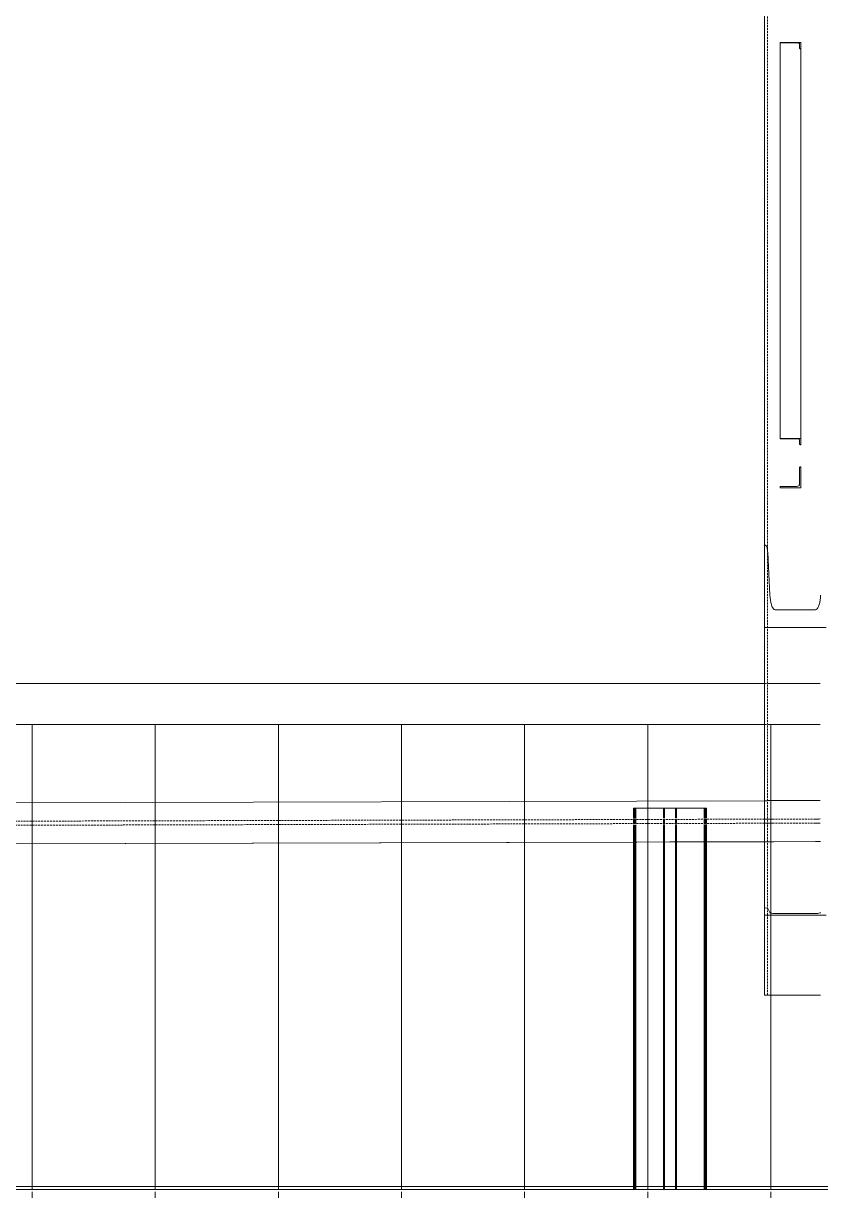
# Model space of a CAD drawing. Header units: centimetres. Extents: x -13617 to -9515, y -261 to 6553.
# Drawn here: x -13085.5 to -12891.3, y 4676.5 to 4960.9 of the extents above; entities that cross this region are included whole.
import ezdxf

# ---------------------------------------------------------------- set-up
doc = ezdxf.new("R2010")
doc.units = ezdxf.units.CM
for name, pattern in [('_Overhead', [0.47625, 0.3175, -0.15875]), ('_Overhead_2_', [0.47625, 0.3175, -0.15875]), ('Hidden', [0.714375, 0.47625, -0.238125])]:
    doc.linetypes.add(name, pattern=pattern)
for name, color, linetype, lineweight in [('A-CLNG-PATT', 7, 'Continuous', 9), ('A-FLOR', 7, 'Continuous', 9), ('A-WALL', 7, 'Continuous', 9), ('S-BEAM', 7, 'Continuous', 9)]:
    doc.layers.add(name, color=color, linetype=linetype, lineweight=lineweight)

# ---------------------------------------------------------------- blocks, each defined once
blk = doc.blocks.new('Costanera Perfil Z - Parametrizado - Costanera Perfil Z - Parametrizado-1749004-Planta patio maniobras')
at = {"layer": 'S-BEAM', "color": 254, "true_color": 0xcccccc}
for p, q in [((-8.9, 1312.83), (-1.35, 1312.83)), ((-8.63, 1312.83), (-8.9, 1312.83)), ((-8.9, 1311.81), (-8.9, 1312.83)), ((-8.9, 1310.33), (-8.9, 1311.7)), ((-8.63, 1312.83), (-8.63, 1311.81)), ((-8.63, 1311.7), (-8.63, 1310.33)), ((-1.6, 1312.83), (-8.57, 1312.83)), ((-8.57, 1312.83), (-8.34, 1312.83)), ((-8.34, 1312.83), (-8.57, 1312.83)), ((-8.57, 1312.83), (-8.57, 1311.81)), ((-8.57, 1311.7), (-8.57, 1310.33)), ((-8.34, 1312.83), (-8.34, 1310.33)), ((-0.35, 1312.83), (-1.6, 1312.83)), ((-1.6, 1312.83), (-1.6, 1310.35)), ((-1.35, 1312.83), (-0.05, 1312.83)), ((-1.35, 1312.83), (-1.35, 1310.35)), ((1.35, 1312.83), (-0.35, 1312.83)), ((-0.05, 1312.83), (1.6, 1312.83)), ((8.34, 1312.83), (1.35, 1312.83)), ((1.35, 1312.83), (1.35, 1310.35)), ((1.6, 1312.83), (8.34, 1312.83)), ((1.6, 1312.83), (1.6, 1310.35)), ((8.34, 1312.83), (8.57, 1312.83)), ((8.57, 1312.83), (8.34, 1312.83)), ((8.34, 1312.83), (8.63, 1312.83)), ((8.46, 1312.83), (8.34, 1312.83)), ((8.34, 1312.83), (8.34, 1310.37)), ((8.57, 1312.83), (8.57, 1310.37)), ((8.63, 1312.83), (8.9, 1312.83)), ((8.9, 1312.83), (8.63, 1312.83)), ((8.63, 1312.83), (8.63, 1310.37)), ((8.9, 1312.83), (8.9, 1310.37)), ((-8.9, 1309.06), (-8.9, 1310.06)), ((-8.9, 1304.56), (-8.9, 1308.79)), ((-8.63, 1310.06), (-8.63, 1309.06)), ((-8.63, 1308.8), (-8.63, 1304.56)), ((-8.57, 1310.06), (-8.57, 1309.06)), ((-8.57, 1308.8), (-8.57, 1304.56)), ((-8.34, 1310.06), (-8.34, 1309.06)), ((-8.34, 1308.8), (-8.34, 1304.56)), ((-1.6, 1310.08), (-1.6, 1309.08)), ((-1.6, 1308.81), (-1.6, 1304.58)), ((-1.35, 1310.08), (-1.35, 1309.08)), ((-1.35, 1308.82), (-1.35, 1304.58)), ((1.35, 1310.09), (1.35, 1309.09)), ((1.35, 1308.82), (1.35, 1304.59)), ((1.6, 1310.09), (1.6, 1309.09)), ((1.6, 1308.82), (1.6, 1304.59)), ((8.34, 1310.11), (8.34, 1309.11)), ((8.34, 1308.84), (8.34, 1304.61)), ((8.57, 1310.11), (8.57, 1309.11)), ((8.57, 1308.84), (8.57, 1304.61)), ((8.63, 1310.11), (8.63, 1309.11)), ((8.63, 1308.84), (8.63, 1304.61)), ((8.9, 1310.11), (8.9, 1309.11)), ((8.9, 1308.84), (8.9, 1304.61)), ((-8.9, 1220.7), (-8.9, 1304.56)), ((-8.63, 1304.56), (-8.63, 1220.7)), ((-8.57, 1304.56), (-8.57, 1220.7)), ((-8.34, 1304.56), (-8.34, 1220.7)), ((-1.6, 1304.58), (-1.6, 1220.7)), ((-1.35, 1304.58), (-1.35, 1220.7)), ((1.35, 1304.59), (1.35, 1220.7)), ((1.6, 1304.59), (1.6, 1220.7)), ((8.34, 1304.61), (8.34, 1220.7)), ((8.57, 1304.61), (8.57, 1220.7)), ((8.63, 1304.61), (8.63, 1220.7)), ((8.9, 1304.61), (8.9, 1220.7)), ((-8.9, 1219.9), (-8.9, 1220.7)), ((-8.63, 1220.7), (-8.63, 1219.9)), ((-8.57, 1220.7), (-8.57, 1219.9)), ((-8.34, 1220.7), (-8.34, 1219.9)), ((-1.6, 1220.7), (-1.6, 1219.9)), ((-1.35, 1220.7), (-1.35, 1219.9)), ((1.35, 1220.7), (1.35, 1219.9)), ((1.6, 1220.7), (1.6, 1219.9)), ((8.34, 1220.7), (8.34, 1219.9)), ((8.57, 1220.7), (8.57, 1219.9)), ((8.63, 1220.7), (8.63, 1219.9)), ((8.9, 1220.7), (8.9, 1219.9))]:
    blk.add_line(p, q, dxfattribs=at)
blk = doc.blocks.new('M_W Shapes - 150 x 250-V101-Planta patio maniobras')
at = {"layer": 'S-BEAM', "color": 254, "true_color": 0xcccccc}
for p, q in [((-7.1, 5), (-338.45, 5)), ((-338.45, 5), (-7.1, 5)), ((-338.45, 5), (-7.1, 5)), ((-338.45, 5), (-7.1, 5)), ((-6.93, 5), (-7.1, 5)), ((-7.1, 5), (-6.93, 5)), ((-7.1, 5), (-6.93, 5)), ((-7.1, 5), (-6.93, 5)), ((-6.78, 5), (-6.92, 5)), ((-6.92, 5), (-6.78, 5)), ((-6.92, 5), (-6.78, 5)), ((-6.92, 5), (-6.78, 5)), ((-6.64, 5), (-6.77, 5)), ((-6.77, 5), (-6.64, 5)), ((-6.77, 5), (-6.64, 5)), ((-6.77, 5), (-6.64, 5)), ((-6.51, 5), (-6.63, 5)), ((-6.63, 5), (-6.51, 5)), ((-6.63, 5), (-6.51, 5)), ((-6.63, 5), (-6.51, 5)), ((-5.78, 5), (-6.3, 5)), ((-6.3, 5), (-5.78, 5)), ((-6.3, 5), (-5.78, 5)), ((-6.3, 5), (-5.78, 5)), ((-5.55, 5), (-5.69, 5)), ((-5.69, 5), (-5.55, 5)), ((-5.69, 5), (-5.55, 5)), ((-5.69, 5), (-5.55, 5)), ((-5.35, 5), (-5.54, 5)), ((-5.54, 5), (-5.35, 5)), ((-5.54, 5), (-5.35, 5)), ((-5.54, 5), (-5.35, 5)), ((-5.1, 5), (-5.33, 5)), ((-5.33, 5), (-5.1, 5)), ((-5.33, 5), (-5.1, 5)), ((-5.33, 5), (-5.1, 5)), ((-4.82, 5), (-5.08, 5)), ((-5.08, 5), (-4.82, 5)), ((-5.08, 5), (-4.82, 5)), ((-5.08, 5), (-4.82, 5)), ((5.33, 5), (-4.8, 5)), ((-4.8, 5), (5.33, 5)), ((-4.8, 5), (5.33, 5)), ((-4.8, 5), (5.33, 5)), ((5.63, 5), (5.35, 5)), ((5.35, 5), (5.63, 5)), ((5.35, 5), (5.63, 5)), ((5.35, 5), (5.63, 5)), ((5.91, 5), (5.64, 5)), ((5.64, 5), (5.91, 5)), ((5.64, 5), (5.91, 5)), ((5.64, 5), (5.91, 5)), ((6.15, 5), (5.92, 5)), ((5.92, 5), (6.15, 5)), ((5.92, 5), (6.15, 5)), ((5.92, 5), (6.15, 5)), ((6.36, 5), (6.17, 5)), ((6.17, 5), (6.36, 5)), ((6.17, 5), (6.36, 5)), ((6.17, 5), (6.36, 5)), ((6.5, 5), (6.37, 5)), ((6.37, 5), (6.5, 5)), ((6.37, 5), (6.5, 5)), ((6.37, 5), (6.5, 5)), ((-338.48, -5), (-7.12, -5)), ((-338.48, -5), (-7.12, -5)), ((-338.48, -5), (-39.05, -5)), ((-338.48, -5), (-39.05, -5)), ((-39.05, -5), (-38.71, -5)), ((-39.05, -5), (-38.71, -5)), ((-38.71, -5), (-38.48, -5)), ((-38.71, -5), (-38.48, -5)), ((-38.48, -5), (-30.2, -5)), ((-38.48, -5), (-30.06, -5)), ((-30.2, -5), (-7.12, -5)), ((-30.06, -5), (-7.12, -5)), ((-7.12, -5), (-6.95, -5)), ((-7.12, -5), (-6.95, -5)), ((-7.12, -5), (-6.95, -5)), ((-7.12, -5), (-6.95, -5)), ((-6.95, -5), (-6.81, -5)), ((-6.95, -5), (-6.81, -5)), ((-6.95, -5), (-6.81, -5)), ((-6.95, -5), (-6.81, -5)), ((-6.8, -5), (-6.67, -5)), ((-6.8, -5), (-6.67, -5)), ((-6.8, -5), (-6.67, -5)), ((-6.8, -5), (-6.67, -5)), ((-6.66, -5), (-6.54, -5)), ((-6.66, -5), (-6.54, -5)), ((-6.66, -5), (-6.54, -5)), ((-6.66, -5), (-6.54, -5)), ((-6.33, -5), (-5.81, -5)), ((-6.33, -5), (-5.81, -5)), ((-6.33, -5), (-5.81, -5)), ((-6.33, -5), (-5.81, -5)), ((-5.72, -5), (-5.58, -5)), ((-5.72, -5), (-5.58, -5)), ((-5.72, -5), (-5.58, -5)), ((-5.72, -5), (-5.58, -5)), ((-5.57, -5), (-5.38, -5)), ((-5.57, -5), (-5.38, -5)), ((-5.57, -5), (-5.38, -5)), ((-5.57, -5), (-5.38, -5)), ((-5.36, -5), (-5.13, -5)), ((-5.36, -5), (-5.13, -5)), ((-5.36, -5), (-5.13, -5)), ((-5.36, -5), (-5.13, -5)), ((-5.11, -5), (-4.85, -5)), ((-5.11, -5), (-4.85, -5)), ((-5.11, -5), (-4.85, -5)), ((-5.11, -5), (-4.85, -5)), ((-4.83, -5), (5.3, -5)), ((-4.83, -5), (5.3, -5)), ((-4.83, -5), (5.3, -5)), ((-4.83, -5), (5.3, -5)), ((5.32, -5), (5.57, -5)), ((5.32, -5), (5.57, -5)), ((5.32, -5), (5.57, -5)), ((5.32, -5), (5.57, -5)), ((5.61, -5), (5.88, -5)), ((5.61, -5), (5.88, -5)), ((5.61, -5), (5.88, -5)), ((5.61, -5), (5.88, -5)), ((5.89, -5), (6.13, -5)), ((5.89, -5), (6.13, -5)), ((5.89, -5), (6.13, -5)), ((5.89, -5), (6.13, -5)), ((6.14, -5), (6.33, -5)), ((6.14, -5), (6.33, -5)), ((6.14, -5), (6.33, -5)), ((6.14, -5), (6.33, -5)), ((6.34, -5), (6.48, -5)), ((6.34, -5), (6.48, -5)), ((6.34, -5), (6.48, -5)), ((6.34, -5), (6.48, -5))]:
    blk.add_line(p, q, dxfattribs=at)
at = {"layer": 'S-BEAM', "color": 254, "linetype": 'Hidden', "true_color": 0xcccccc}
for p, q in [((-7.11, 0.5), (-338.47, 0.5)), ((-6.94, 0.5), (-7.11, 0.5)), ((-6.79, 0.5), (-6.93, 0.5)), ((-6.65, 0.5), (-6.78, 0.5)), ((-6.53, 0.5), (-6.64, 0.5)), ((-5.79, 0.5), (-6.31, 0.5)), ((-5.56, 0.5), (-5.7, 0.5)), ((-5.36, 0.5), (-5.55, 0.5)), ((-5.11, 0.5), (-5.35, 0.5)), ((-4.83, 0.5), (-5.1, 0.5)), ((5.32, 0.5), (-4.82, 0.5)), ((5.58, 0.5), (5.34, 0.5)), ((5.89, 0.5), (5.63, 0.5)), ((6.14, 0.5), (5.91, 0.5)), ((6.34, 0.5), (6.15, 0.5)), ((6.49, 0.5), (6.35, 0.5)), ((-7.11, -0.5), (-338.47, -0.5)), ((-6.94, -0.5), (-7.11, -0.5)), ((-6.79, -0.5), (-6.93, -0.5)), ((-6.65, -0.5), (-6.79, -0.5)), ((-6.53, -0.5), (-6.65, -0.5)), ((-5.8, -0.5), (-6.31, -0.5)), ((-5.57, -0.5), (-5.7, -0.5)), ((-5.36, -0.5), (-5.55, -0.5)), ((-5.11, -0.5), (-5.35, -0.5)), ((-4.84, -0.5), (-5.1, -0.5)), ((5.32, -0.5), (-4.82, -0.5)), ((5.58, -0.5), (5.33, -0.5)), ((5.89, -0.5), (5.63, -0.5)), ((6.14, -0.5), (5.9, -0.5)), ((6.34, -0.5), (6.15, -0.5)), ((6.49, -0.5), (6.35, -0.5))]:
    blk.add_line(p, q, dxfattribs=at)
blk = doc.blocks.new('C Shapes - C8x16-V105-Planta patio maniobras')
at = {"layer": 'S-BEAM', "color": 254, "linetype": 'Hidden', "true_color": 0xcccccc}
for p, q in [((-12904.26, 4832.75), (-12904.26, 5397.12)), ((-12904.26, 4815.01), (-12904.26, 4832.65)), ((-12904.26, 4743.6), (-12904.26, 4814.9)), ((-12904.26, 4724.13), (-12904.26, 4743.6))]:
    blk.add_line(p, q, dxfattribs=at)
at = {"layer": 'S-BEAM', "color": 254, "true_color": 0xcccccc}
for p, q in [((-12904.97, 4833.76), (-12904.97, 5396.11)), ((-12904.97, 5396.11), (-12904.97, 4833.76)), ((-12904.97, 4743.6), (-12904.97, 4833.76)), ((-12904.97, 4833.76), (-12904.97, 4743.6)), ((-12904.97, 4724.13), (-12904.97, 4743.6)), ((-12904.97, 4743.6), (-12904.97, 4724.13)), ((-12904.97, 4724.13), (-12904.39, 4724.13)), ((-12904.8, 4724.13), (-12904.97, 4724.13)), ((-12904.8, 4724.13), (-12904.17, 4724.13)), ((-12904.17, 4724.13), (-12903.66, 4724.13)), ((-12903.66, 4724.13), (-12904.17, 4724.13)), ((-12902.4, 4724.13), (-12903.66, 4724.13)), ((-12903.57, 4724.13), (-12891.37, 4724.13)), ((-12892.54, 4724.13), (-12902.4, 4724.13)), ((-12891.29, 4724.13), (-12892.54, 4724.13))]:
    blk.add_line(p, q, dxfattribs=at)
blk = doc.blocks.new('M_L Equal Angles - L51X51X3_2-1788159-Planta patio maniobras')
at = {"layer": 'S-BEAM', "color": 254, "true_color": 0xcccccc}
for p, q in [((-13242.79, 4823.24), (-13242.79, 4827.21)), ((-13242.79, 4827.21), (-13242.79, 4823.24)), ((-13242.63, 4827.37), (-13242.47, 4827.37)), ((-13242.47, 4827.37), (-13242.63, 4827.37)), ((-13242.47, 4827.37), (-13242.47, 4822.29)), ((-13242.47, 4822.29), (-13242.47, 4827.37)), ((-13247.39, 4822.61), (-13243.42, 4822.61)), ((-13243.42, 4822.61), (-13247.39, 4822.61)), ((-13247.55, 4822.29), (-13247.55, 4822.45)), ((-13247.55, 4822.45), (-13247.55, 4822.29)), ((-13242.47, 4822.29), (-13247.55, 4822.29)), ((-13247.55, 4822.29), (-13242.47, 4822.29))]:
    blk.add_line(p, q, dxfattribs=at)
for centre, radius, start, end in [((-13242.63, 4827.21), 0.159, 90, 180), ((-13242.63, 4827.21), 0.159, 165, 180), ((-13242.63, 4827.21), 0.159, 90, 165), ((-13247.39, 4822.45), 0.159, 90, 180), ((-13247.39, 4822.45), 0.159, 105, 180), ((-13247.39, 4822.45), 0.159, 90, 105), ((-13243.42, 4823.24), 0.635, 270, 0), ((-13243.42, 4823.24), 0.635, 270, 0)]:
    blk.add_arc(centre, radius, start, end, dxfattribs=at)
blk = doc.blocks.new('M_L Equal Angles - L51X51X3_2-V106-Planta patio maniobras')
at = {"layer": 'S-BEAM', "color": 254, "true_color": 0xcccccc}
for p, q in [((-12901.19, 4956.15), (-12901.19, 4956.2)), ((-12901.19, 4956.2), (-12896.11, 4956.2)), ((-12901.19, 4956.2), (-12901.19, 4859.75)), ((-12897.07, 4956.1), (-12901.03, 4956.1)), ((-12896.43, 4954.73), (-12896.43, 4955.91)), ((-12896.11, 4954.68), (-12896.27, 4954.68)), ((-12896.11, 4956.2), (-12896.11, 4954.68)), ((-12896.11, 4859.75), (-12896.11, 4956.2)), ((-12896.11, 4858.23), (-12896.11, 4954.68)), ((-12896.11, 4859.75), (-12901.19, 4859.75)), ((-12901.19, 4859.75), (-12901.19, 4859.7)), ((-12901.03, 4859.65), (-12897.07, 4859.65)), ((-12896.11, 4858.23), (-12896.11, 4859.75)), ((-12896.43, 4859.46), (-12896.43, 4858.28)), ((-12896.27, 4858.23), (-12896.11, 4858.23))]:
    blk.add_line(p, q, dxfattribs=at)
for centre, major_axis, start_param, end_param in [((-12901.03, 4956.15), (0.159, 0), 3.141593, 4.712389), ((-12897.07, 4955.91), (0.635, 0), 1.308997, 1.570796), ((-12897.07, 4955.91), (0.635, 0), 0.785398, 1.308997), ((-12897.07, 4955.91), (0.635, 0), 0.523599, 0.785398), ((-12897.07, 4955.91), (0.635, 0), 0, 0.523599), ((-12896.27, 4954.73), (0.159, 0), 3.141593, 4.712389), ((-12901.03, 4859.7), (0.159, 0), 3.141593, 4.712389), ((-12897.07, 4859.46), (0.635, 0), 0, 1.570796), ((-12896.27, 4858.28), (0.159, 0), 3.141593, 4.712389)]:
    blk.add_ellipse(centre, major_axis=major_axis, ratio=0.299116, start_param=start_param, end_param=end_param, dxfattribs=at)
blk = doc.blocks.new('M_W Shapes - 150 x 250-V109-Planta patio maniobras')
at = {"layer": 'S-BEAM', "color": 254, "true_color": 0xcccccc}
for p, q in [((-7.1, 5), (-338.45, 5)), ((-338.45, 5), (-7.1, 5)), ((-338.45, 5), (-7.1, 5)), ((-338.45, 5), (-7.1, 5)), ((-6.93, 5), (-7.1, 5)), ((-7.1, 5), (-6.93, 5)), ((-7.1, 5), (-6.93, 5)), ((-7.1, 5), (-6.93, 5)), ((-6.78, 5), (-6.92, 5)), ((-6.92, 5), (-6.78, 5)), ((-6.92, 5), (-6.78, 5)), ((-6.92, 5), (-6.78, 5)), ((-6.64, 5), (-6.77, 5)), ((-6.77, 5), (-6.64, 5)), ((-6.77, 5), (-6.64, 5)), ((-6.77, 5), (-6.64, 5)), ((-6.51, 5), (-6.63, 5)), ((-6.63, 5), (-6.51, 5)), ((-6.63, 5), (-6.51, 5)), ((-6.63, 5), (-6.51, 5)), ((-5.78, 5), (-6.3, 5)), ((-6.3, 5), (-5.78, 5)), ((-6.3, 5), (-5.78, 5)), ((-6.3, 5), (-5.78, 5)), ((-5.55, 5), (-5.69, 5)), ((-5.69, 5), (-5.55, 5)), ((-5.69, 5), (-5.55, 5)), ((-5.69, 5), (-5.55, 5)), ((-5.35, 5), (-5.54, 5)), ((-5.54, 5), (-5.35, 5)), ((-5.54, 5), (-5.35, 5)), ((-5.54, 5), (-5.35, 5)), ((-5.1, 5), (-5.33, 5)), ((-5.33, 5), (-5.1, 5)), ((-5.33, 5), (-5.1, 5)), ((-5.33, 5), (-5.1, 5)), ((-4.82, 5), (-5.08, 5)), ((-5.08, 5), (-4.82, 5)), ((-5.08, 5), (-4.82, 5)), ((-5.08, 5), (-4.82, 5)), ((5.33, 5), (-4.8, 5)), ((-4.8, 5), (5.33, 5)), ((-4.8, 5), (5.33, 5)), ((-4.8, 5), (5.33, 5)), ((5.63, 5), (5.35, 5)), ((5.35, 5), (5.63, 5)), ((5.35, 5), (5.63, 5)), ((5.35, 5), (5.63, 5)), ((5.91, 5), (5.64, 5)), ((5.64, 5), (5.91, 5)), ((5.64, 5), (5.91, 5)), ((5.64, 5), (5.91, 5)), ((6.15, 5), (5.92, 5)), ((5.92, 5), (6.15, 5)), ((5.92, 5), (6.15, 5)), ((5.92, 5), (6.15, 5)), ((6.36, 5), (6.17, 5)), ((6.17, 5), (6.36, 5)), ((6.17, 5), (6.36, 5)), ((6.17, 5), (6.36, 5)), ((6.5, 5), (6.37, 5)), ((6.37, 5), (6.5, 5)), ((6.37, 5), (6.5, 5)), ((6.37, 5), (6.5, 5)), ((-338.48, -5), (-7.12, -5)), ((-338.48, -5), (-7.12, -5)), ((-338.48, -5), (-7.12, -5)), ((-338.48, -5), (-7.12, -5)), ((-7.12, -5), (-6.95, -5)), ((-7.12, -5), (-6.95, -5)), ((-7.12, -5), (-6.95, -5)), ((-7.12, -5), (-6.95, -5)), ((-6.95, -5), (-6.81, -5)), ((-6.95, -5), (-6.81, -5)), ((-6.95, -5), (-6.81, -5)), ((-6.95, -5), (-6.81, -5)), ((-6.8, -5), (-6.67, -5)), ((-6.8, -5), (-6.67, -5)), ((-6.8, -5), (-6.67, -5)), ((-6.8, -5), (-6.67, -5)), ((-6.66, -5), (-6.54, -5)), ((-6.66, -5), (-6.54, -5)), ((-6.66, -5), (-6.54, -5)), ((-6.66, -5), (-6.54, -5)), ((-6.33, -5), (-5.81, -5)), ((-6.33, -5), (-5.81, -5)), ((-6.33, -5), (-5.81, -5)), ((-6.33, -5), (-5.81, -5)), ((-5.72, -5), (-5.58, -5)), ((-5.72, -5), (-5.58, -5)), ((-5.72, -5), (-5.58, -5)), ((-5.72, -5), (-5.58, -5)), ((-5.57, -5), (-5.38, -5)), ((-5.57, -5), (-5.38, -5)), ((-5.57, -5), (-5.38, -5)), ((-5.57, -5), (-5.38, -5)), ((-5.36, -5), (-5.13, -5)), ((-5.36, -5), (-5.13, -5)), ((-5.36, -5), (-5.13, -5)), ((-5.36, -5), (-5.13, -5)), ((-5.11, -5), (-4.85, -5)), ((-5.11, -5), (-4.85, -5)), ((-5.11, -5), (-4.85, -5)), ((-5.11, -5), (-4.85, -5)), ((-4.83, -5), (5.3, -5)), ((-4.83, -5), (5.3, -5)), ((-4.83, -5), (5.3, -5)), ((-4.83, -5), (5.3, -5)), ((5.32, -5), (5.57, -5)), ((5.32, -5), (5.57, -5)), ((5.32, -5), (5.57, -5)), ((5.32, -5), (5.57, -5)), ((5.61, -5), (5.88, -5)), ((5.61, -5), (5.88, -5)), ((5.61, -5), (5.88, -5)), ((5.61, -5), (5.88, -5)), ((5.89, -5), (6.13, -5)), ((5.89, -5), (6.13, -5)), ((5.89, -5), (6.13, -5)), ((5.89, -5), (6.13, -5)), ((6.14, -5), (6.33, -5)), ((6.14, -5), (6.33, -5)), ((6.14, -5), (6.33, -5)), ((6.14, -5), (6.33, -5)), ((6.34, -5), (6.48, -5)), ((6.34, -5), (6.48, -5)), ((6.34, -5), (6.48, -5)), ((6.34, -5), (6.48, -5))]:
    blk.add_line(p, q, dxfattribs=at)
at = {"layer": 'S-BEAM', "color": 254, "linetype": 'Hidden', "true_color": 0xcccccc}
for p, q in [((-7.11, 0.5), (-338.47, 0.5)), ((-6.94, 0.5), (-7.11, 0.5)), ((-6.79, 0.5), (-6.93, 0.5)), ((-6.65, 0.5), (-6.78, 0.5)), ((-6.53, 0.5), (-6.64, 0.5)), ((-5.79, 0.5), (-6.31, 0.5)), ((-5.56, 0.5), (-5.7, 0.5)), ((-5.36, 0.5), (-5.55, 0.5)), ((-5.11, 0.5), (-5.35, 0.5)), ((-4.83, 0.5), (-5.1, 0.5)), ((5.32, 0.5), (-4.82, 0.5)), ((5.58, 0.5), (5.34, 0.5)), ((5.89, 0.5), (5.63, 0.5)), ((6.14, 0.5), (5.91, 0.5)), ((6.34, 0.5), (6.15, 0.5)), ((6.49, 0.5), (6.35, 0.5)), ((-7.11, -0.5), (-338.47, -0.5)), ((-6.94, -0.5), (-7.11, -0.5)), ((-6.79, -0.5), (-6.93, -0.5)), ((-6.65, -0.5), (-6.79, -0.5)), ((-6.53, -0.5), (-6.65, -0.5)), ((-5.8, -0.5), (-6.31, -0.5)), ((-5.57, -0.5), (-5.7, -0.5)), ((-5.36, -0.5), (-5.55, -0.5)), ((-5.11, -0.5), (-5.35, -0.5)), ((-4.84, -0.5), (-5.1, -0.5)), ((5.32, -0.5), (-4.82, -0.5)), ((5.58, -0.5), (5.33, -0.5)), ((5.89, -0.5), (5.63, -0.5)), ((6.14, -0.5), (5.9, -0.5)), ((6.34, -0.5), (6.15, -0.5)), ((6.49, -0.5), (6.35, -0.5))]:
    blk.add_line(p, q, dxfattribs=at)
blk = doc.blocks.new('PQ_RVR_EST-01_ZZ_ZZ_MO_T_A_rvt-1-Planta patio maniobras')
at = {"layer": 'S-BEAM', "color": 254, "lineweight": 18, "true_color": 0xcccccc}
for p, q in [((-12904.8, 4833.76), (-12904.97, 4833.76)), ((-12904.97, 4833.76), (-12904.97, 4813.7)), ((-12903.66, 4821.59), (-12904.17, 4831.98)), ((-12892.54, 4818.03), (-12902.4, 4818.03)), ((-12904.97, 4813.7), (-12889.97, 4813.7))]:
    blk.add_line(p, q, dxfattribs=at)
at = {"layer": 'S-BEAM', "color": 254, "true_color": 0xcccccc}
for p, q in [((-12904.97, 4833.76), (-12904.97, 4745.4)), ((-12904.97, 4813.7), (-12904.97, 4743.6)), ((-12904.97, 4743.6), (-12904.97, 4745.4)), ((-12904.97, 4745.4), (-12904.8, 4745.4)), ((-12889.97, 4743.6), (-12904.97, 4743.6)), ((-12904.17, 4745.24), (-12903.66, 4744.31)), ((-12902.4, 4743.99), (-12892.54, 4743.99))]:
    blk.add_line(p, q, dxfattribs=at)
at = {"layer": 'S-BEAM', "color": 254, "lineweight": 18, "true_color": 0xcccccc, "flags": 128}
for points in [[(-12904.17, 4831.98), (-12904.2, 4832.31), (-12904.24, 4832.61), (-12904.29, 4832.89), (-12904.35, 4833.14), (-12904.43, 4833.36), (-12904.51, 4833.53), (-12904.61, 4833.66), (-12904.7, 4833.73), (-12904.8, 4833.76)], [(-12902.4, 4818.03), (-12902.6, 4818.08), (-12902.79, 4818.24), (-12902.98, 4818.49), (-12903.15, 4818.84), (-12903.3, 4819.26), (-12903.43, 4819.77), (-12903.53, 4820.33), (-12903.61, 4820.94), (-12903.66, 4821.59)], [(-12891.29, 4821.59), (-12891.34, 4820.94), (-12891.41, 4820.33), (-12891.52, 4819.77), (-12891.65, 4819.26), (-12891.8, 4818.84), (-12891.97, 4818.49), (-12892.15, 4818.24), (-12892.35, 4818.08), (-12892.54, 4818.03)]]:
    blk.add_lwpolyline(points, dxfattribs=at)
at = {"layer": 'S-BEAM', "color": 254, "true_color": 0xcccccc}
for centre, major_axis, start_param, end_param in [((-12904.8, 4745.21), (0.636, 0), 0.165108, 1.570796), ((-12902.4, 4744.37), (1.27, 0), 3.306701, 3.775264), ((-12902.4, 4744.37), (1.27, 0), 3.775264, 4.712389), ((-12892.54, 4744.37), (1.27, 0), 4.712389, 6.118077)]:
    blk.add_ellipse(centre, major_axis=major_axis, ratio=0.299116, start_param=start_param, end_param=end_param, dxfattribs=at)
at = {"layer": 'S-BEAM', "color": 254, "linetype": '_Overhead', "lineweight": 9, "true_color": 0xd4d4d4}
for name, p in [('C Shapes - C8x16-V105-Planta patio maniobras', (0, 0)), ('M_L Equal Angles - L51X51X3_2-V106-Planta patio maniobras', (0, 0)), ('M_L Equal Angles - L51X51X3_2-1788159-Planta patio maniobras', (346.36, 25.44)), ('Costanera Perfil Z - Parametrizado - Costanera Perfil Z - Parametrizado-1749004-Planta patio maniobras', (-12928, 3456.86))]:
    blk.add_blockref(name, p, dxfattribs=at)
at = {"layer": 'S-BEAM', "color": 254, "linetype": '_Overhead', "lineweight": 9, "true_color": 0xd4d4d4, "rotation": 0.1557669923510719}
for name in ['M_W Shapes - 150 x 250-V101-Planta patio maniobras', 'M_W Shapes - 150 x 250-V109-Planta patio maniobras']:
    blk.add_blockref(name, (-12897.86, 4766.53), dxfattribs=at)
blk = doc.blocks.new('PQ_RVR_ARQ-01_ZZ_ZZ_MO_T_A_rvt-1-Planta patio maniobras')
at = {"layer": 'A-CLNG-PATT', "lineweight": 18, "true_color": 0xd4d4d4}
h = blk.add_hatch(dxfattribs=at)
h.set_pattern_fill('FP_3', color=254, style=0, pattern_type=2)
h.set_pattern_definition([(90, (-11553.432, 3523.523), (-30, 2e-15), [])])
h.paths.add_polyline_path([(-13246.77, 4381.45), (-12553.55, 4389.14), (-12553.55, 4676.26), (-13248.53, 4676.26), (-13247.09, 4434.9)])
h.paths.add_polyline_path([(-13155.72, 4676.76), (-12553.55, 4676.76), (-12553.55, 4689.06), (-12564.51, 4689.06), (-12564.51, 4783.52), (-12608.79, 4783.52), (-12608.79, 4790.09), (-13199.05, 4790.09), (-13199.05, 4777.21), (-13240.09, 4777.21), (-13240.09, 4776.54), (-13245.58, 4776.54), (-13246.34, 4776.33), (-13246.89, 4775.78), (-13247.1, 4775.02), (-13247.1, 4756.14), (-13246.89, 4755.38), (-13246.34, 4754.82), (-13245.58, 4754.62), (-13240.09, 4754.62), (-13240.09, 4753.08), (-13248.99, 4753.08), (-13248.54, 4676.76), (-13211.16, 4676.76)])
h.paths.add_polyline_path([(-13249, 4754.78), (-13248.76, 4754.91), (-13248.29, 4755.38), (-13248.09, 4756.14), (-13248.09, 4775.02), (-13248.29, 4775.78), (-13249.05, 4776.39), (-13249.13, 4776.33), (-13249, 4754.79)])
at = {"layer": 'A-FLOR', "color": 254, "linetype": '_Overhead_2_', "true_color": 0xd4d4d4}
for p, q in [((-12487.01, 4677.56), (-13277.73, 4677.56)), ((-13277.73, 4677.56), (-12487.01, 4677.56))]:
    blk.add_line(p, q, dxfattribs=at)
at = {"layer": 'A-WALL', "color": 253, "true_color": 0xaaaaaa}
for p, q in [((-13199.05, 4800.09), (-12904.97, 4800.09)), ((-12904.97, 4800.09), (-12904.8, 4800.09)), ((-12904.79, 4800.09), (-12904.65, 4800.09)), ((-12904.64, 4800.09), (-12904.51, 4800.09)), ((-12904.17, 4800.09), (-12903.66, 4800.09)), ((-12903.56, 4800.09), (-12903.43, 4800.09)), ((-12903.41, 4800.09), (-12903.22, 4800.09)), ((-12903.2, 4800.09), (-12902.98, 4800.09)), ((-12902.95, 4800.09), (-12902.7, 4800.09)), ((-12902.67, 4800.09), (-12892.54, 4800.09)), ((-12892.52, 4800.09), (-12892.25, 4800.09)), ((-12892.22, 4800.09), (-12891.97, 4800.09)), ((-12891.95, 4800.09), (-12891.72, 4800.09)), ((-12891.7, 4800.09), (-12891.52, 4800.09)), ((-12891.5, 4800.09), (-12891.37, 4800.09)), ((-12904.97, 4790.09), (-13199.05, 4790.09)), ((-12904.8, 4790.09), (-12904.97, 4790.09)), ((-12904.65, 4790.09), (-12904.79, 4790.09)), ((-12904.51, 4790.09), (-12904.64, 4790.09)), ((-12903.66, 4790.09), (-12904.17, 4790.09)), ((-12903.43, 4790.09), (-12903.56, 4790.09)), ((-12903.22, 4790.09), (-12903.41, 4790.09)), ((-12902.98, 4790.09), (-12903.2, 4790.09)), ((-12902.7, 4790.09), (-12902.95, 4790.09)), ((-12892.54, 4790.09), (-12902.67, 4790.09)), ((-12892.25, 4790.09), (-12892.52, 4790.09)), ((-12891.97, 4790.09), (-12892.22, 4790.09)), ((-12891.72, 4790.09), (-12891.95, 4790.09)), ((-12891.52, 4790.09), (-12891.7, 4790.09)), ((-12891.37, 4790.09), (-12891.51, 4790.09)), ((-13278.03, 4676.76), (-12488.03, 4676.76))]:
    blk.add_line(p, q, dxfattribs=at)

msp = doc.modelspace()

# ---------------------------------------------------------------- block references
at = {"lineweight": 5}
msp.add_blockref('PQ_RVR_EST-01_ZZ_ZZ_MO_T_A_rvt-1-Planta patio maniobras', (0, 0), dxfattribs=at)

# ---------------------------------------------------------------- next in the draw order: block references
msp.add_blockref('PQ_RVR_ARQ-01_ZZ_ZZ_MO_T_A_rvt-1-Planta patio maniobras', (0, 0), dxfattribs=at)

doc.saveas('drawing.dxf')
